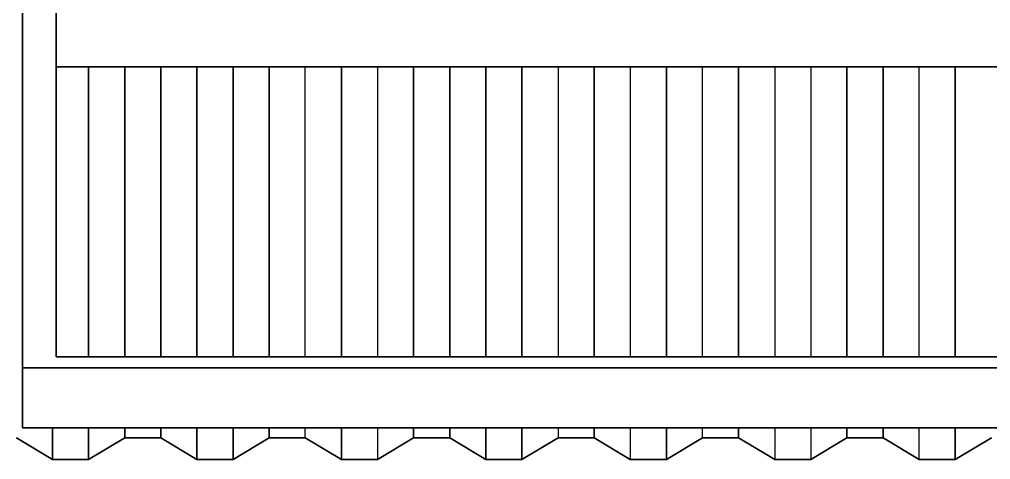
# Model space of a CAD drawing. Extents: x -32 to 51.8, y -51.6 to -5.5.
# Drawn here: x -14.741 to -12.436, y -45.696 to -44.652 of the extents above; entities that cross this region are included whole.
import ezdxf

# ---------------------------------------------------------------- set-up
doc = ezdxf.new("R2010")
doc.units = 0
doc.header["$MEASUREMENT"] = 0
doc.layers.get('0').update_dxf_attribs({"linetype": 'CONTINUOUS'})
doc.layers.add('hachures', color=5, linetype='CONTINUOUS')

msp = doc.modelspace()

# ---------------------------------------------------------------- linework, layer by layer
for p, q in [((-14.7338, -43.8828), (-14.7338, -44.7386)), ((-14.7338, -44.7385), (-14.7338, -43.8828)), ((-14.7337, -45.4524), (-14.7338, -44.6226)), ((-14.7338, -44.6226), (-14.7338, -45.4524)), ((-14.6538, -44.6226), (-14.6537, -45.4524)), ((-14.6538, -45.4524), (-14.6538, -44.6226)), ((-14.7338, -44.7645), (-14.7338, -44.7385)), ((-14.7338, -44.7386), (-14.7338, -44.7645)), ((-14.7338, -44.7645), (-14.7337, -45.5943)), ((-14.7338, -45.5943), (-14.7338, -44.7645)), ((-14.6538, -44.7645), (-10.8138, -44.7645)), ((-10.8138, -44.7645), (-14.6537, -44.7645)), ((-13.5338, -44.7645), (-13.4538, -44.7645)), ((-14.7338, -45.4524), (-14.7338, -45.4784)), ((-14.7337, -45.4784), (-14.7337, -45.4524)), ((-14.6537, -45.4524), (-10.8137, -45.4524)), ((-10.8137, -45.4524), (-14.6537, -45.4524)), ((-14.7338, -45.4784), (-14.7338, -45.6203)), ((-14.6537, -45.4784), (-14.7337, -45.4784)), ((-14.7337, -45.6203), (-14.7337, -45.4784)), ((-14.7337, -45.4784), (-14.6537, -45.4784)), ((-14.6538, -45.4784), (-14.6538, -45.4784)), ((-14.6538, -45.4784), (-14.6538, -45.4784)), ((-10.8137, -45.4784), (-14.6537, -45.4784)), ((-14.6537, -45.4784), (-14.6537, -45.4784)), ((-14.6537, -45.4784), (-14.6537, -45.4784)), ((-14.6537, -45.4784), (-10.8137, -45.4784)), ((-14.7338, -45.6203), (-14.7338, -45.5943)), ((-14.7337, -45.6203), (-14.6537, -45.6203)), ((-14.6537, -45.6203), (-14.7337, -45.6203)), ((-14.6537, -45.6203), (-10.8137, -45.6202)), ((-10.8137, -45.6202), (-14.6537, -45.6203)), ((-14.7481, -45.6439), (-14.6624, -45.6956)), ((-14.6624, -45.6955), (-14.7481, -45.6439)), ((-14.5767, -45.6956), (-14.491, -45.6439)), ((-14.491, -45.6439), (-14.5767, -45.6955)), ((-14.491, -45.6439), (-14.4053, -45.6439)), ((-14.4053, -45.6439), (-14.491, -45.6439)), ((-14.4909, -45.6439), (-14.4909, -45.6439)), ((-14.4909, -45.6439), (-14.4909, -45.6439)), ((-14.4053, -45.6439), (-14.3196, -45.6956)), ((-14.3196, -45.6955), (-14.4053, -45.6439)), ((-14.4052, -45.644), (-14.4052, -45.644)), ((-14.4052, -45.644), (-14.4052, -45.644)), ((-14.2339, -45.6956), (-14.1481, -45.6439)), ((-14.1481, -45.6439), (-14.2339, -45.6955)), ((-14.0624, -45.6439), (-14.1481, -45.6439)), ((-14.1481, -45.6439), (-14.0624, -45.6439)), ((-14.148, -45.6439), (-14.148, -45.6439)), ((-14.148, -45.6439), (-14.148, -45.6439)), ((-13.9767, -45.6955), (-14.0624, -45.6439)), ((-14.0624, -45.6439), (-13.9767, -45.6956)), ((-14.0623, -45.644), (-14.0623, -45.644)), ((-14.0623, -45.644), (-14.0623, -45.644)), ((-13.8053, -45.6439), (-13.891, -45.6955)), ((-13.891, -45.6956), (-13.8053, -45.6439)), ((-13.8053, -45.6439), (-13.7196, -45.6439)), ((-13.7196, -45.6439), (-13.8053, -45.6439)), ((-13.8052, -45.6439), (-13.8052, -45.6439)), ((-13.8052, -45.6439), (-13.8052, -45.6439)), ((-13.7196, -45.6439), (-13.6339, -45.6956)), ((-13.6339, -45.6955), (-13.7196, -45.6439)), ((-13.7195, -45.644), (-13.7195, -45.644)), ((-13.7195, -45.644), (-13.7195, -45.644)), ((-13.4624, -45.6439), (-13.5481, -45.6955)), ((-13.5481, -45.6956), (-13.4624, -45.6439)), ((-13.3767, -45.6439), (-13.4624, -45.6439)), ((-13.4624, -45.6439), (-13.3767, -45.6439)), ((-13.4623, -45.6439), (-13.4623, -45.6439)), ((-13.291, -45.6955), (-13.3767, -45.6439)), ((-13.3767, -45.6439), (-13.291, -45.6956)), ((-13.3766, -45.644), (-13.3766, -45.644)), ((-13.3766, -45.644), (-13.3766, -45.644)), ((-13.1196, -45.6439), (-13.2053, -45.6955)), ((-13.2053, -45.6956), (-13.1196, -45.6439)), ((-13.0339, -45.6439), (-13.1196, -45.6439)), ((-13.1196, -45.6439), (-13.0339, -45.6439)), ((-13.1195, -45.6439), (-13.1195, -45.6439)), ((-13.1195, -45.6439), (-13.1195, -45.6439)), ((-12.9481, -45.6955), (-13.0339, -45.6439)), ((-13.0339, -45.6439), (-12.9481, -45.6956)), ((-13.0337, -45.644), (-13.0337, -45.644)), ((-13.0337, -45.644), (-13.0337, -45.644)), ((-12.7767, -45.6439), (-12.8624, -45.6955)), ((-12.8624, -45.6956), (-12.7767, -45.6439)), ((-12.7767, -45.6439), (-12.691, -45.6439)), ((-12.691, -45.6439), (-12.7767, -45.6439)), ((-12.7766, -45.6439), (-12.7766, -45.6439)), ((-12.7766, -45.6439), (-12.7766, -45.6439)), ((-12.6053, -45.6955), (-12.691, -45.6439)), ((-12.691, -45.6439), (-12.6053, -45.6956)), ((-12.6909, -45.644), (-12.6909, -45.644)), ((-12.6909, -45.644), (-12.6909, -45.644)), ((-12.5196, -45.6956), (-12.4339, -45.6439)), ((-12.4339, -45.6439), (-12.5196, -45.6955)), ((-14.5767, -45.6955), (-14.6624, -45.6955)), ((-14.6624, -45.6956), (-14.5767, -45.6956)), ((-14.6623, -45.6955), (-14.6623, -45.6956)), ((-14.6623, -45.6956), (-14.6623, -45.6955)), ((-14.5766, -45.6955), (-14.5766, -45.6955)), ((-14.2339, -45.6955), (-14.3196, -45.6955)), ((-14.3196, -45.6956), (-14.2339, -45.6956)), ((-14.3195, -45.6956), (-14.3195, -45.6955)), ((-14.3195, -45.6955), (-14.3195, -45.6956)), ((-14.2337, -45.6955), (-14.2337, -45.6955)), ((-14.2337, -45.6955), (-14.2337, -45.6955)), ((-13.891, -45.6955), (-13.9767, -45.6955)), ((-13.9767, -45.6956), (-13.891, -45.6956)), ((-13.9766, -45.6956), (-13.9766, -45.6955)), ((-13.9766, -45.6955), (-13.9766, -45.6956)), ((-13.8909, -45.6955), (-13.8909, -45.6955)), ((-13.8909, -45.6955), (-13.8909, -45.6955)), ((-13.5481, -45.6955), (-13.6339, -45.6955)), ((-13.6339, -45.6956), (-13.5481, -45.6956)), ((-13.6337, -45.6956), (-13.6337, -45.6955)), ((-13.6337, -45.6955), (-13.6337, -45.6956)), ((-13.548, -45.6955), (-13.548, -45.6955)), ((-13.548, -45.6955), (-13.548, -45.6955)), ((-13.2053, -45.6955), (-13.291, -45.6955)), ((-13.291, -45.6956), (-13.2053, -45.6956)), ((-13.2909, -45.6955), (-13.2909, -45.6956)), ((-13.2052, -45.6955), (-13.2052, -45.6955)), ((-13.2052, -45.6955), (-13.2052, -45.6955)), ((-12.8624, -45.6955), (-12.9481, -45.6955)), ((-12.9481, -45.6956), (-12.8624, -45.6956)), ((-12.948, -45.6955), (-12.948, -45.6956)), ((-12.8623, -45.6955), (-12.8623, -45.6955)), ((-12.8623, -45.6955), (-12.8623, -45.6955)), ((-12.5196, -45.6955), (-12.6053, -45.6955)), ((-12.6053, -45.6956), (-12.5196, -45.6956)), ((-12.6052, -45.6956), (-12.6052, -45.6955)), ((-12.5195, -45.6955), (-12.5195, -45.6955)), ((-12.5195, -45.6955), (-12.5195, -45.6955))]:
    msp.add_line(p, q)
at = {"layer": 'hachures'}
for p, q in [((-14.5767, -45.4524), (-14.5767, -44.7645)), ((-14.5767, -44.7645), (-14.5767, -45.4524)), ((-14.491, -45.4524), (-14.491, -44.7645)), ((-14.491, -44.7645), (-14.491, -45.4524)), ((-14.4053, -44.7645), (-14.4053, -45.4524)), ((-14.4053, -45.4524), (-14.4053, -44.7645)), ((-14.3196, -44.7645), (-14.3196, -45.4524)), ((-14.3196, -45.4524), (-14.3196, -44.7645)), ((-14.2339, -44.7645), (-14.2339, -45.4524)), ((-14.2339, -45.4524), (-14.2339, -44.7645)), ((-14.1481, -45.4524), (-14.1482, -44.7645)), ((-14.1482, -44.7645), (-14.1481, -45.4524)), ((-14.0624, -45.4524), (-14.0624, -44.7645)), ((-13.9767, -44.7645), (-13.9767, -45.4524)), ((-13.9767, -45.4524), (-13.9767, -44.7645)), ((-13.891, -44.7645), (-13.891, -45.4524)), ((-13.8053, -44.7645), (-13.8053, -45.4524)), ((-13.8053, -45.4524), (-13.8053, -44.7645)), ((-13.7196, -44.7645), (-13.7196, -45.4524)), ((-13.7196, -45.4524), (-13.7196, -44.7645)), ((-13.6339, -44.7645), (-13.6339, -45.4524)), ((-13.6339, -45.4524), (-13.6339, -44.7645)), ((-13.5481, -45.4524), (-13.5482, -44.7645)), ((-13.5482, -44.7645), (-13.5481, -45.4524)), ((-13.4624, -44.7645), (-13.4624, -45.4524)), ((-13.3767, -44.7645), (-13.3767, -45.4524)), ((-13.3767, -45.4524), (-13.3767, -44.7645)), ((-13.291, -44.7645), (-13.291, -45.4524)), ((-13.2053, -44.7645), (-13.2053, -45.4524)), ((-13.2053, -45.4524), (-13.2053, -44.7645)), ((-13.1196, -45.4524), (-13.1196, -44.7645)), ((-13.0339, -44.7645), (-13.0339, -45.4524)), ((-13.0339, -45.4524), (-13.0339, -44.7645)), ((-12.9482, -44.7645), (-12.9481, -45.4524)), ((-12.8624, -44.7645), (-12.8624, -45.4524)), ((-12.7767, -44.7645), (-12.7767, -45.4524)), ((-12.7767, -45.4524), (-12.7767, -44.7645)), ((-12.691, -45.4524), (-12.691, -44.7645)), ((-12.691, -44.7645), (-12.691, -45.4524)), ((-12.6053, -45.4524), (-12.6053, -44.7645)), ((-12.5196, -44.7645), (-12.5196, -45.4524)), ((-12.5196, -45.4524), (-12.5196, -44.7645)), ((-14.6624, -45.6955), (-14.6624, -45.6203)), ((-14.6624, -45.6203), (-14.6624, -45.6955)), ((-14.5767, -45.6955), (-14.5767, -45.6203)), ((-14.5767, -45.6203), (-14.5767, -45.6955)), ((-14.491, -45.6439), (-14.491, -45.6203)), ((-14.491, -45.6203), (-14.491, -45.6439)), ((-14.4053, -45.6203), (-14.4053, -45.6439)), ((-14.4053, -45.6439), (-14.4053, -45.6203)), ((-14.3196, -45.6203), (-14.3196, -45.6955)), ((-14.3196, -45.6955), (-14.3196, -45.6203)), ((-14.2339, -45.6203), (-14.2339, -45.6955)), ((-14.2339, -45.6955), (-14.2339, -45.6203)), ((-14.1481, -45.6439), (-14.1481, -45.6203)), ((-14.1481, -45.6203), (-14.1481, -45.6439)), ((-14.0624, -45.6439), (-14.0624, -45.6203)), ((-13.9767, -45.6203), (-13.9767, -45.6955)), ((-13.9767, -45.6955), (-13.9767, -45.6203)), ((-13.891, -45.6203), (-13.891, -45.6955)), ((-13.8053, -45.6203), (-13.8053, -45.6439)), ((-13.8053, -45.6439), (-13.8053, -45.6203)), ((-13.7196, -45.6203), (-13.7196, -45.6439)), ((-13.7196, -45.6439), (-13.7196, -45.6203)), ((-13.6339, -45.6203), (-13.6339, -45.6955)), ((-13.6339, -45.6955), (-13.6339, -45.6203)), ((-13.5481, -45.6955), (-13.5481, -45.6203)), ((-13.5481, -45.6203), (-13.5481, -45.6955)), ((-13.4624, -45.6203), (-13.4624, -45.6439)), ((-13.3767, -45.6203), (-13.3767, -45.6439)), ((-13.3767, -45.6439), (-13.3767, -45.6203)), ((-13.291, -45.6203), (-13.291, -45.6955)), ((-13.2053, -45.6203), (-13.2053, -45.6955)), ((-13.2053, -45.6955), (-13.2053, -45.6203)), ((-13.1196, -45.6439), (-13.1196, -45.6203)), ((-13.0339, -45.6203), (-13.0339, -45.6439)), ((-13.0339, -45.6439), (-13.0339, -45.6203)), ((-12.9481, -45.6203), (-12.9481, -45.6955)), ((-12.8624, -45.6203), (-12.8624, -45.6955)), ((-12.7767, -45.6203), (-12.7767, -45.6439)), ((-12.7767, -45.6439), (-12.7767, -45.6203)), ((-12.691, -45.6439), (-12.691, -45.6203)), ((-12.691, -45.6203), (-12.691, -45.6439)), ((-12.6053, -45.6955), (-12.6053, -45.6203)), ((-12.5196, -45.6203), (-12.5196, -45.6955)), ((-12.5196, -45.6955), (-12.5196, -45.6203))]:
    msp.add_line(p, q, dxfattribs=at)

doc.saveas('drawing.dxf')
